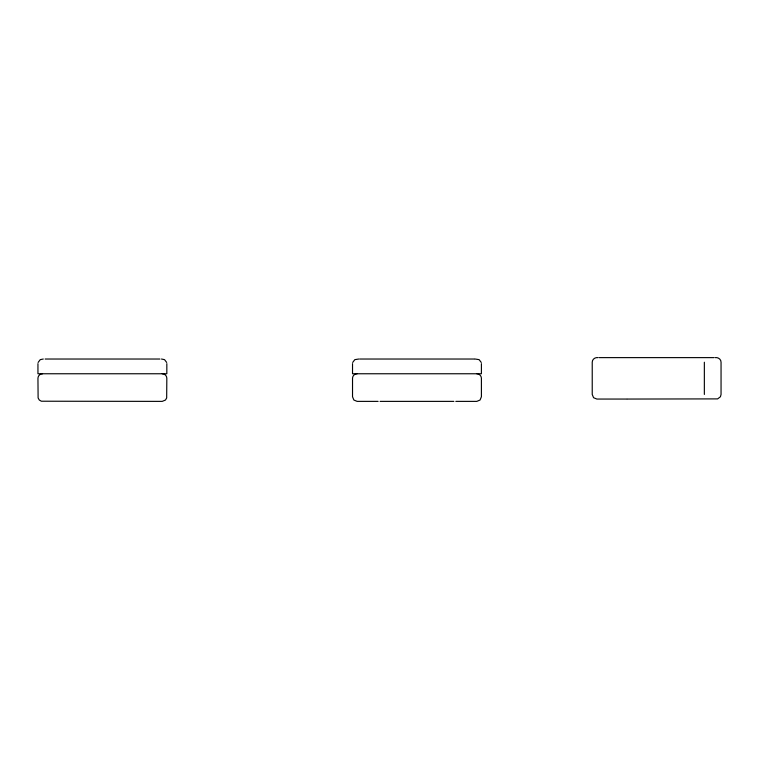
<?xml version="1.0" encoding="UTF-8"?>
<svg xmlns="http://www.w3.org/2000/svg" width="759" height="759" viewBox="0 0 759 759"><rect width="100%" height="100%" fill="white"/><g stroke="black" fill="none" stroke-linecap="round" stroke-linejoin="round"><path stroke-width="1.14" d="M38.111 362.441L40.255 359.643L43.291 359.026M352.688 362.441L354.832 359.643L358.789 359.026M598.064 357.622C595.227 357.147 592.181 359.216 592.229 362.233L592.229 394.452L593.576 397.707L596.878 399.054L626.754 399.054M599.174 357.622L714.105 357.622M715.215 357.622C718.042 357.147 721.097 359.216 721.05 362.233L721.05 394.452L720.433 396.748L717.635 398.892L627.313 399.054M45.123 359.026L159.931 359.026M161.487 359.026L164.532 359.643L166.676 362.441M359.709 359.026L474.508 359.026M475.153 359.026L479.109 359.643L481.253 362.441M378.105 401.378L357.128 401.378L353.874 400.031L352.527 396.767L352.527 378.361A4.601 4.601 0 0 1 357.128 373.76M380.098 401.378L453.844 401.378M455.827 401.378L476.804 401.378L480.058 400.031L481.405 396.767L481.405 378.361A4.601 4.601 0 0 0 476.804 373.76M704.352 362.233L704.352 394.452M481.405 363.627L481.405 373.76L352.527 373.76L352.527 363.627M166.828 363.627L166.828 373.76L37.95 373.76L37.95 363.627M162.227 373.76A4.601 4.601 0 0 1 166.828 378.361L166.676 397.963L165.481 400.031L162.227 401.378L41.365 401.217L39.297 400.031L38.111 397.963L37.95 378.361A4.601 4.601 0 0 1 42.551 373.76"/></g></svg>
